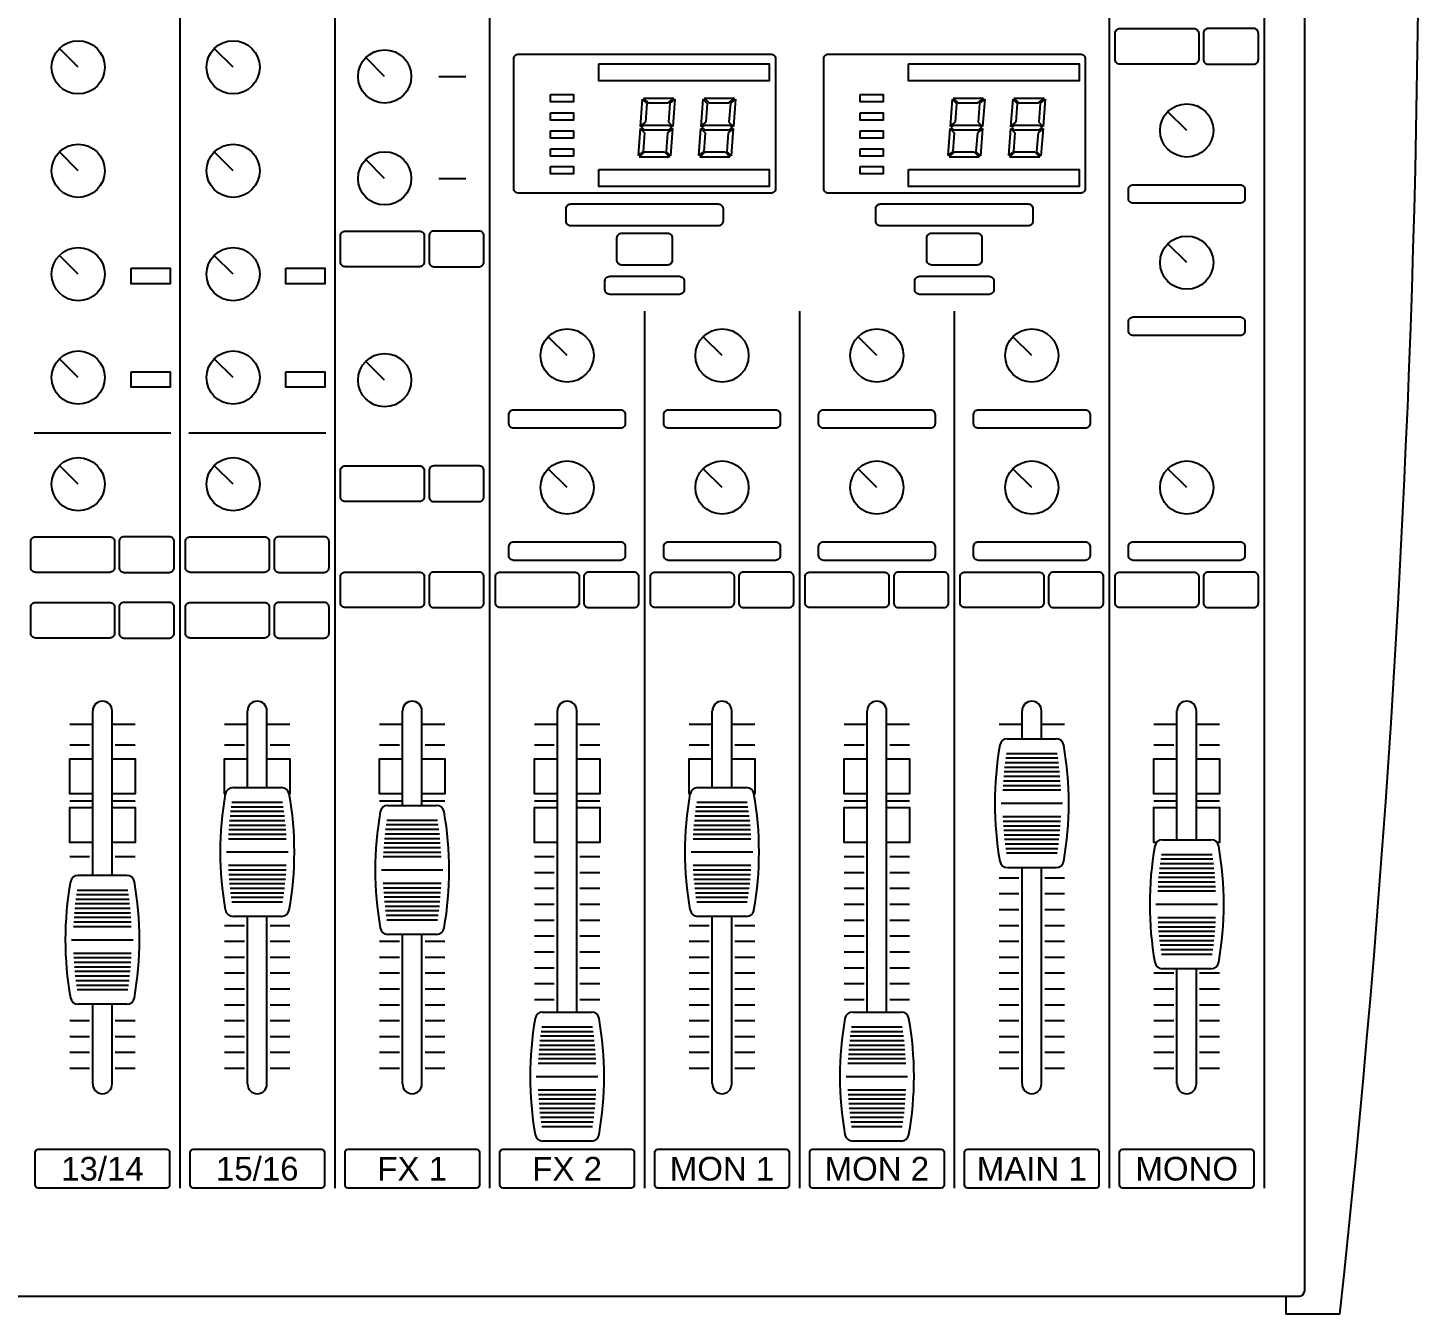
# Model space of a CAD drawing. Header units: metres. Extents: x -42301 to 31628, y -23107 to 30697.
# Drawn here: x 12869 to 14097, y -12228 to -11093 of the extents above; entities that cross this region are included whole.
import ezdxf
from ezdxf.enums import TextEntityAlignment as Align

# ---------------------------------------------------------------- set-up
doc = ezdxf.new("R2010")
doc.units = ezdxf.units.M
doc.header["$LTSCALE"] = 0.01
doc.header["$MEASUREMENT"] = 0
doc.layers.add('www.cadblocksfree.com', color=7, linetype='Continuous')
doc.styles.add('stile1', font='Arial.ttf')

msp = doc.modelspace()

# ---------------------------------------------------------------- linework, layer by layer
at = {"layer": 'www.cadblocksfree.com'}
for p, q in [((13996, -10541.1), (13996, -12208.3)), ((13003.1, -10594.9), (13003.1, -12117.2)), ((13139.8, -10594.9), (13139.8, -12117.2)), ((13276.6, -10594.9), (13276.6, -12117.2)), ((13823.7, -10594.9), (13823.7, -12117.2)), ((13960.5, -10594.9), (13960.5, -12117.2)), ((12913.3, -11127.4), (12896.7, -11110.8)), ((13050.1, -11127.4), (13033.5, -11110.8)), ((13183.9, -11135.5), (13167.3, -11118.9)), ((13231.6, -11135.5), (13255.5, -11135.5)), ((13412.5, -11154.6), (13439.2, -11154.6)), ((13412.5, -11154.6), (13416.8, -11158.8)), ((13434.2, -11158.8), (13439.2, -11154.6)), ((13466, -11154.6), (13492.7, -11154.6)), ((13466, -11154.6), (13470.3, -11158.8)), ((13487.7, -11158.8), (13492.7, -11154.6)), ((13686, -11154.6), (13712.7, -11154.6)), ((13686, -11154.6), (13690.3, -11158.8)), ((13707.8, -11158.8), (13712.7, -11154.6)), ((13739.5, -11154.6), (13766.2, -11154.6)), ((13739.5, -11154.6), (13743.8, -11158.8)), ((13761.3, -11158.8), (13766.2, -11154.6)), ((13411.4, -11155.5), (13409.6, -11179.6)), ((13411.4, -11155.5), (13415.3, -11159.3)), ((13415.3, -11159.3), (13414.1, -11175.8)), ((13416.8, -11158.8), (13434.2, -11158.8)), ((13435.7, -11159.4), (13434.4, -11175.9)), ((13435.7, -11159.4), (13440.2, -11155.6)), ((13440.2, -11155.6), (13438.3, -11179.6)), ((13464.9, -11155.5), (13463.1, -11179.6)), ((13464.9, -11155.5), (13468.8, -11159.3)), ((13468.8, -11159.3), (13467.6, -11175.8)), ((13470.3, -11158.8), (13487.7, -11158.8)), ((13489.2, -11159.4), (13487.9, -11175.9)), ((13489.2, -11159.4), (13493.7, -11155.6)), ((13493.7, -11155.6), (13491.8, -11179.6)), ((13684.9, -11155.5), (13683.1, -11179.6)), ((13684.9, -11155.5), (13688.8, -11159.3)), ((13688.8, -11159.3), (13687.6, -11175.8)), ((13690.3, -11158.8), (13707.8, -11158.8)), ((13709.2, -11159.4), (13708, -11175.9)), ((13709.2, -11159.4), (13713.7, -11155.6)), ((13713.7, -11155.6), (13711.9, -11179.6)), ((13738.5, -11155.5), (13736.6, -11179.6)), ((13738.5, -11155.5), (13742.3, -11159.3)), ((13742.3, -11159.3), (13741.1, -11175.8)), ((13743.8, -11158.8), (13761.3, -11158.8)), ((13762.7, -11159.4), (13761.5, -11175.9)), ((13762.7, -11159.4), (13767.2, -11155.6)), ((13767.2, -11155.6), (13765.4, -11179.6)), ((13892.1, -11183.2), (13875.5, -11166.6)), ((13409.6, -11179.6), (13414.1, -11175.8)), ((13410.5, -11180.6), (13413.1, -11178.4)), ((13413.1, -11178.4), (13435.1, -11178.4)), ((13434.4, -11175.9), (13438.3, -11179.6)), ((13435.1, -11178.4), (13437.2, -11180.5)), ((13463.1, -11179.6), (13467.6, -11175.8)), ((13464, -11180.6), (13466.6, -11178.4)), ((13466.6, -11178.4), (13488.6, -11178.4)), ((13487.9, -11175.9), (13491.8, -11179.6)), ((13488.6, -11178.4), (13490.7, -11180.5)), ((13683.1, -11179.6), (13687.6, -11175.8)), ((13684.1, -11180.6), (13686.6, -11178.4)), ((13686.6, -11178.4), (13708.7, -11178.4)), ((13708, -11175.9), (13711.9, -11179.6)), ((13708.7, -11178.4), (13710.8, -11180.5)), ((13736.6, -11179.6), (13741.1, -11175.8)), ((13737.6, -11180.6), (13740.1, -11178.4)), ((13740.1, -11178.4), (13762.2, -11178.4)), ((13761.5, -11175.9), (13765.4, -11179.6)), ((13762.2, -11178.4), (13764.3, -11180.5)), ((13409.4, -11181.4), (13407.6, -11205.4)), ((13409.4, -11181.4), (13413.3, -11185.2)), ((13410.5, -11180.6), (13412.7, -11182.6)), ((13413.3, -11185.2), (13412.1, -11201.7)), ((13412.7, -11182.6), (13434.7, -11182.6)), ((13433.7, -11185.3), (13432.5, -11201.7)), ((13438.2, -11181.5), (13433.7, -11185.3)), ((13437.2, -11180.5), (13434.7, -11182.6)), ((13438.2, -11181.5), (13436.4, -11205.5)), ((13462.9, -11181.4), (13461.1, -11205.4)), ((13462.9, -11181.4), (13466.8, -11185.2)), ((13464, -11180.6), (13466.2, -11182.6)), ((13466.8, -11185.2), (13465.6, -11201.7)), ((13466.2, -11182.6), (13488.2, -11182.6)), ((13487.2, -11185.3), (13486, -11201.7)), ((13491.7, -11181.5), (13487.2, -11185.3)), ((13490.7, -11180.5), (13488.2, -11182.6)), ((13491.7, -11181.5), (13489.9, -11205.5)), ((13683, -11181.4), (13681.2, -11205.4)), ((13683, -11181.4), (13686.9, -11185.2)), ((13684.1, -11180.6), (13686.2, -11182.6)), ((13686.9, -11185.2), (13685.6, -11201.7)), ((13686.2, -11182.6), (13708.3, -11182.6)), ((13707.3, -11185.3), (13706, -11201.7)), ((13711.8, -11181.5), (13707.3, -11185.3)), ((13710.8, -11180.5), (13708.3, -11182.6)), ((13711.8, -11181.5), (13709.9, -11205.5)), ((13736.5, -11181.4), (13734.7, -11205.4)), ((13736.5, -11181.4), (13740.4, -11185.2)), ((13737.6, -11180.6), (13739.7, -11182.6)), ((13740.4, -11185.2), (13739.1, -11201.7)), ((13739.7, -11182.6), (13761.8, -11182.6)), ((13760.8, -11185.3), (13759.5, -11201.7)), ((13765.3, -11181.5), (13760.8, -11185.3)), ((13764.3, -11180.5), (13761.8, -11182.6)), ((13765.3, -11181.5), (13763.4, -11205.5)), ((12913.3, -11218.8), (12896.7, -11202.2)), ((13050.1, -11218.8), (13033.5, -11202.2)), ((13412.1, -11201.7), (13407.6, -11205.4)), ((13413.6, -11202.2), (13408.6, -11206.4)), ((13413.6, -11202.2), (13431, -11202.2)), ((13431, -11202.2), (13435.3, -11206.4)), ((13432.5, -11201.7), (13436.4, -11205.5)), ((13465.6, -11201.7), (13461.1, -11205.4)), ((13467.1, -11202.2), (13462.1, -11206.4)), ((13467.1, -11202.2), (13484.5, -11202.2)), ((13484.5, -11202.2), (13488.8, -11206.4)), ((13486, -11201.7), (13489.9, -11205.5)), ((13685.6, -11201.7), (13681.2, -11205.4)), ((13687.1, -11202.2), (13682.2, -11206.4)), ((13687.1, -11202.2), (13704.5, -11202.2)), ((13704.5, -11202.2), (13708.9, -11206.4)), ((13706, -11201.7), (13709.9, -11205.5)), ((13739.1, -11201.7), (13734.7, -11205.4)), ((13740.6, -11202.2), (13735.7, -11206.4)), ((13740.6, -11202.2), (13758, -11202.2)), ((13758, -11202.2), (13762.4, -11206.4)), ((13759.5, -11201.7), (13763.4, -11205.5)), ((13183.9, -11225.5), (13167.3, -11208.9)), ((13408.6, -11206.4), (13435.3, -11206.4)), ((13462.1, -11206.4), (13488.8, -11206.4)), ((13682.2, -11206.4), (13708.9, -11206.4)), ((13735.7, -11206.4), (13762.4, -11206.4)), ((13231.6, -11225.5), (13255.5, -11225.5)), ((13892.1, -11299.9), (13875.5, -11283.4)), ((12913.3, -11310.1), (12896.7, -11293.5)), ((13050.1, -11310.1), (13033.5, -11293.5)), ((13413.4, -11342.8), (13413.4, -12117.2)), ((13550.2, -11342.8), (13550.2, -12117.2)), ((13686.9, -11342.8), (13686.9, -12117.2)), ((13345, -11381.9), (13328.4, -11365.3)), ((13481.8, -11381.9), (13465.2, -11365.3)), ((13618.5, -11381.9), (13602, -11365.3)), ((13755.3, -11381.9), (13738.7, -11365.3)), ((12913.3, -11401.4), (12896.7, -11384.9)), ((13050.1, -11401.4), (13033.5, -11384.9)), ((13183.9, -11403.7), (13167.3, -11387.1)), ((12874.3, -11450.2), (12995.1, -11450.2)), ((13011, -11450.2), (13131.9, -11450.2)), ((12913.3, -11495.6), (12896.7, -11479)), ((13050.1, -11495.6), (13033.5, -11479)), ((13345, -11498.5), (13328.4, -11481.9)), ((13481.8, -11498.5), (13465.2, -11481.9)), ((13618.5, -11498.5), (13602, -11481.9)), ((13755.3, -11498.5), (13738.7, -11481.9)), ((13892.1, -11498.5), (13875.5, -11481.9)), ((12905.8, -11707.6), (12926.1, -11707.6)), ((12926.1, -11840.9), (12926.1, -11695.7)), ((12943.2, -11840.9), (12943.2, -11695.7)), ((12943.2, -11707.6), (12963.6, -11707.6)), ((13042.6, -11707.6), (13062.9, -11707.6)), ((13062.9, -11763.4), (13062.9, -11695.7)), ((13080, -11763.4), (13080, -11695.7)), ((13080, -11707.6), (13100.3, -11707.6)), ((13179.3, -11707.6), (13199.7, -11707.6)), ((13199.7, -11779.2), (13199.7, -11695.7)), ((13216.8, -11779.2), (13216.8, -11695.7)), ((13216.8, -11707.6), (13237.1, -11707.6)), ((13316.1, -11707.6), (13336.4, -11707.6)), ((13336.4, -11961.7), (13336.4, -11695.7)), ((13353.6, -11961.7), (13353.6, -11695.7)), ((13353.6, -11707.6), (13373.9, -11707.6)), ((13452.9, -11707.6), (13473.2, -11707.6)), ((13473.2, -11763.4), (13473.2, -11695.7)), ((13490.3, -11763.4), (13490.3, -11695.7)), ((13490.3, -11707.6), (13510.7, -11707.6)), ((13589.7, -11707.6), (13610, -11707.6)), ((13610, -11961.7), (13610, -11695.7)), ((13627.1, -11961.7), (13627.1, -11695.7)), ((13627.1, -11707.6), (13647.4, -11707.6)), ((13726.4, -11707.6), (13746.8, -11707.6)), ((13746.8, -11720.3), (13746.8, -11695.7)), ((13763.9, -11720.3), (13763.9, -11695.7)), ((13763.9, -11707.6), (13784.2, -11707.6)), ((13863.2, -11707.6), (13883.5, -11707.6)), ((13883.5, -11809.6), (13883.5, -11695.7)), ((13900.7, -11809.6), (13900.7, -11695.7)), ((13900.7, -11707.6), (13921, -11707.6)), ((12905.8, -11725.8), (12923.3, -11725.8)), ((12946, -11725.8), (12963.6, -11725.8)), ((13042.6, -11725.8), (13060.1, -11725.8)), ((13082.8, -11725.8), (13100.3, -11725.8)), ((13179.3, -11725.8), (13196.9, -11725.8)), ((13219.6, -11725.8), (13237.1, -11725.8)), ((13316.1, -11725.8), (13333.6, -11725.8)), ((13356.3, -11725.8), (13373.9, -11725.8)), ((13452.9, -11725.8), (13470.4, -11725.8)), ((13493.1, -11725.8), (13510.7, -11725.8)), ((13589.7, -11725.8), (13607.2, -11725.8)), ((13629.9, -11725.8), (13647.4, -11725.8)), ((13733.9, -11720.3), (13776.7, -11720.3)), ((13863.2, -11725.8), (13880.7, -11725.8)), ((13903.4, -11725.8), (13921, -11725.8)), ((13731.8, -11741.3), (13778.8, -11741.3)), ((13732.3, -11737.3), (13778.3, -11737.3)), ((13732.9, -11733.3), (13777.7, -11733.3)), ((13730.5, -11753.4), (13780.1, -11753.4)), ((13730.9, -11749.4), (13779.7, -11749.4)), ((13731.3, -11745.4), (13779.3, -11745.4)), ((13050.1, -11763.4), (13092.8, -11763.4)), ((13460.4, -11763.4), (13503.2, -11763.4)), ((13729.8, -11765.5), (13780.8, -11765.5)), ((13730, -11761.5), (13780.6, -11761.5)), ((13730.2, -11757.4), (13780.4, -11757.4)), ((12905.8, -11775.1), (12926.1, -11775.1)), ((12943.2, -11775.1), (12963.6, -11775.1)), ((13048.5, -11780.4), (13094.4, -11780.4)), ((13049.1, -11776.4), (13093.8, -11776.4)), ((13179.3, -11775.1), (13199.7, -11775.1)), ((13186.8, -11779.2), (13229.6, -11779.2)), ((13216.8, -11775.1), (13237.1, -11775.1)), ((13316.1, -11775.1), (13336.4, -11775.1)), ((13353.6, -11775.1), (13373.9, -11775.1)), ((13458.8, -11780.4), (13504.7, -11780.4)), ((13459.4, -11776.4), (13504.1, -11776.4)), ((13589.7, -11775.1), (13610, -11775.1)), ((13627.1, -11775.1), (13647.4, -11775.1)), ((13728.2, -11777.3), (13782.5, -11777.3)), ((13863.2, -11775.1), (13883.5, -11775.1)), ((13900.7, -11775.1), (13921, -11775.1)), ((13047, -11792.5), (13095.9, -11792.5)), ((13047.5, -11788.4), (13095.4, -11788.4)), ((13047.9, -11784.4), (13095, -11784.4)), ((13185.8, -11792.2), (13230.6, -11792.2)), ((13457.4, -11792.5), (13506.2, -11792.5)), ((13457.8, -11788.4), (13505.8, -11788.4)), ((13458.3, -11784.4), (13505.3, -11784.4)), ((13729.8, -11789), (13780.8, -11789)), ((13730, -11793), (13780.6, -11793)), ((13046.1, -11804.6), (13096.8, -11804.6)), ((13046.4, -11800.5), (13096.5, -11800.5)), ((13046.7, -11796.5), (13096.2, -11796.5)), ((13184.2, -11804.3), (13232.2, -11804.3)), ((13184.7, -11800.2), (13231.7, -11800.2)), ((13185.2, -11796.2), (13231.2, -11796.2)), ((13456.4, -11804.6), (13507.1, -11804.6)), ((13456.7, -11800.5), (13506.8, -11800.5)), ((13457, -11796.5), (13506.5, -11796.5)), ((13730.2, -11797.1), (13780.4, -11797.1)), ((13730.5, -11801.1), (13780.1, -11801.1)), ((13730.9, -11805.1), (13779.7, -11805.1)), ((13045.9, -11808.6), (13097, -11808.6)), ((13183.1, -11816.4), (13233.3, -11816.4)), ((13183.4, -11812.3), (13233, -11812.3)), ((13183.8, -11808.3), (13232.6, -11808.3)), ((13456.2, -11808.6), (13507.3, -11808.6)), ((13731.3, -11809.1), (13779.3, -11809.1)), ((13731.8, -11813.2), (13778.8, -11813.2)), ((13732.3, -11817.2), (13778.3, -11817.2)), ((13870.7, -11809.6), (13913.5, -11809.6)), ((12905.8, -11824.4), (12923.3, -11824.4)), ((12946, -11824.4), (12963.6, -11824.4)), ((13044.3, -11820.3), (13098.6, -11820.3)), ((13182.7, -11824.4), (13233.7, -11824.4)), ((13182.9, -11820.4), (13233.5, -11820.4)), ((13316.1, -11824.4), (13333.6, -11824.4)), ((13356.3, -11824.4), (13373.9, -11824.4)), ((13454.6, -11820.3), (13508.9, -11820.3)), ((13589.7, -11824.4), (13607.2, -11824.4)), ((13629.9, -11824.4), (13647.4, -11824.4)), ((13732.9, -11821.2), (13777.7, -11821.2)), ((13868.6, -11830.6), (13915.6, -11830.6)), ((13869.1, -11826.5), (13915.1, -11826.5)), ((13869.7, -11822.5), (13914.5, -11822.5)), ((12913.3, -11840.9), (12956.1, -11840.9)), ((13045.9, -11832.1), (13097, -11832.1)), ((13046.1, -11836.1), (13096.8, -11836.1)), ((13046.4, -11840.1), (13096.5, -11840.1)), ((13181.1, -11836.2), (13235.4, -11836.2)), ((13316.1, -11838.4), (13333.6, -11838.4)), ((13356.3, -11838.4), (13373.9, -11838.4)), ((13456.2, -11832.1), (13507.3, -11832.1)), ((13456.4, -11836.1), (13507.1, -11836.1)), ((13456.7, -11840.1), (13506.8, -11840.1)), ((13589.7, -11838.4), (13607.2, -11838.4)), ((13629.9, -11838.4), (13647.4, -11838.4)), ((13776.7, -11834.2), (13733.9, -11834.2)), ((13746.8, -12025.2), (13746.8, -11834.2)), ((13763.9, -12025.2), (13763.9, -11834.2)), ((13867.3, -11842.6), (13916.9, -11842.6)), ((13867.7, -11838.6), (13916.5, -11838.6)), ((13868.1, -11834.6), (13916.1, -11834.6)), ((12912.3, -11853.9), (12957, -11853.9)), ((13046.7, -11844.2), (13096.2, -11844.2)), ((13047, -11848.2), (13095.9, -11848.2)), ((13047.5, -11852.2), (13095.4, -11852.2)), ((13182.7, -11847.9), (13233.7, -11847.9)), ((13182.9, -11852), (13233.5, -11852)), ((13316.1, -11852.4), (13333.6, -11852.4)), ((13356.3, -11852.4), (13373.9, -11852.4)), ((13457, -11844.2), (13506.5, -11844.2)), ((13457.4, -11848.2), (13506.2, -11848.2)), ((13457.8, -11852.2), (13505.8, -11852.2)), ((13589.7, -11852.4), (13607.2, -11852.4)), ((13629.9, -11852.4), (13647.4, -11852.4)), ((13726.4, -11843.1), (13744, -11843.1)), ((13766.7, -11843.1), (13784.2, -11843.1)), ((13866.6, -11854.7), (13917.6, -11854.7)), ((13866.8, -11850.7), (13917.4, -11850.7)), ((13867, -11846.7), (13917.2, -11846.7)), ((12910.7, -11865.9), (12958.7, -11865.9)), ((12911.2, -11861.9), (12958.2, -11861.9)), ((12911.7, -11857.9), (12957.6, -11857.9)), ((13047.9, -11856.3), (13095, -11856.3)), ((13048.5, -11860.3), (13094.4, -11860.3)), ((13049.1, -11864.3), (13093.8, -11864.3)), ((13183.1, -11856), (13233.3, -11856)), ((13183.4, -11860), (13233, -11860)), ((13183.8, -11864), (13232.6, -11864)), ((13316.1, -11866.4), (13333.6, -11866.4)), ((13356.3, -11866.4), (13373.9, -11866.4)), ((13458.3, -11856.3), (13505.3, -11856.3)), ((13458.8, -11860.3), (13504.7, -11860.3)), ((13459.4, -11864.3), (13504.1, -11864.3)), ((13589.7, -11866.4), (13607.2, -11866.4)), ((13629.9, -11866.4), (13647.4, -11866.4)), ((13726.4, -11857.1), (13744, -11857.1)), ((13766.7, -11857.1), (13784.2, -11857.1)), ((13864.9, -11866.5), (13919.2, -11866.5)), ((12909.6, -11878), (12959.8, -11878)), ((12909.9, -11874), (12959.4, -11874)), ((12910.3, -11870), (12959.1, -11870)), ((13092.8, -11877.3), (13050.1, -11877.3)), ((13062.9, -12025.2), (13062.9, -11877.3)), ((13080, -12025.2), (13080, -11877.3)), ((13184.2, -11868.1), (13232.2, -11868.1)), ((13184.7, -11872.1), (13231.7, -11872.1)), ((13185.2, -11876.1), (13231.2, -11876.1)), ((13503.2, -11877.3), (13460.4, -11877.3)), ((13473.2, -12025.2), (13473.2, -11877.3)), ((13490.3, -12025.2), (13490.3, -11877.3)), ((13726.4, -11871.1), (13744, -11871.1)), ((13766.7, -11871.1), (13784.2, -11871.1)), ((13866.6, -11878.2), (13917.6, -11878.2)), ((12909.2, -11886.1), (12960.2, -11886.1)), ((12909.3, -11882.1), (12960, -11882.1)), ((13042.6, -11885.1), (13060.1, -11885.1)), ((13082.8, -11885.1), (13100.3, -11885.1)), ((13185.8, -11880.2), (13230.6, -11880.2)), ((13316.1, -11880.4), (13333.6, -11880.4)), ((13356.3, -11880.4), (13373.9, -11880.4)), ((13452.9, -11885.1), (13470.4, -11885.1)), ((13493.1, -11885.1), (13510.7, -11885.1)), ((13589.7, -11880.4), (13607.2, -11880.4)), ((13629.9, -11880.4), (13647.4, -11880.4)), ((13726.4, -11885.1), (13744, -11885.1)), ((13766.7, -11885.1), (13784.2, -11885.1)), ((13866.8, -11882.3), (13917.4, -11882.3)), ((13867, -11886.3), (13917.2, -11886.3)), ((13867.3, -11890.3), (13916.9, -11890.3)), ((12907.5, -11897.8), (12961.8, -11897.8)), ((13042.6, -11899.1), (13060.1, -11899.1)), ((13082.8, -11899.1), (13100.3, -11899.1)), ((13179.3, -11899.1), (13196.9, -11899.1)), ((13229.6, -11893.1), (13186.8, -11893.1)), ((13199.7, -12025.2), (13199.7, -11893.1)), ((13216.8, -12025.2), (13216.8, -11893.1)), ((13219.6, -11899.1), (13237.1, -11899.1)), ((13316.1, -11894.4), (13333.6, -11894.4)), ((13356.3, -11894.4), (13373.9, -11894.4)), ((13452.9, -11899.1), (13470.4, -11899.1)), ((13493.1, -11899.1), (13510.7, -11899.1)), ((13589.7, -11894.4), (13607.2, -11894.4)), ((13629.9, -11894.4), (13647.4, -11894.4)), ((13726.4, -11899.1), (13744, -11899.1)), ((13766.7, -11899.1), (13784.2, -11899.1)), ((13867.7, -11894.4), (13916.5, -11894.4)), ((13868.1, -11898.4), (13916.1, -11898.4)), ((13868.6, -11902.4), (13915.6, -11902.4)), ((12909.2, -11909.6), (12960.2, -11909.6)), ((12909.3, -11913.6), (12960, -11913.6)), ((13042.6, -11913.1), (13060.1, -11913.1)), ((13082.8, -11913.1), (13100.3, -11913.1)), ((13179.3, -11913.1), (13196.9, -11913.1)), ((13219.6, -11913.1), (13237.1, -11913.1)), ((13316.1, -11908.5), (13333.6, -11908.5)), ((13356.3, -11908.5), (13373.9, -11908.5)), ((13452.9, -11913.1), (13470.4, -11913.1)), ((13493.1, -11913.1), (13510.7, -11913.1)), ((13589.7, -11908.5), (13607.2, -11908.5)), ((13629.9, -11908.5), (13647.4, -11908.5)), ((13726.4, -11913.1), (13744, -11913.1)), ((13766.7, -11913.1), (13784.2, -11913.1)), ((13869.1, -11906.4), (13915.1, -11906.4)), ((13869.7, -11910.5), (13914.5, -11910.5)), ((12909.6, -11917.7), (12959.8, -11917.7)), ((12909.9, -11921.7), (12959.4, -11921.7)), ((12910.3, -11925.7), (12959.1, -11925.7)), ((13042.6, -11927.1), (13060.1, -11927.1)), ((13082.8, -11927.1), (13100.3, -11927.1)), ((13179.3, -11927.1), (13196.9, -11927.1)), ((13219.6, -11927.1), (13237.1, -11927.1)), ((13316.1, -11922.5), (13333.6, -11922.5)), ((13356.3, -11922.5), (13373.9, -11922.5)), ((13452.9, -11927.1), (13470.4, -11927.1)), ((13493.1, -11927.1), (13510.7, -11927.1)), ((13589.7, -11922.5), (13607.2, -11922.5)), ((13629.9, -11922.5), (13647.4, -11922.5)), ((13726.4, -11927.1), (13744, -11927.1)), ((13766.7, -11927.1), (13784.2, -11927.1)), ((13863.2, -11927.1), (13880.7, -11927.1)), ((13913.5, -11923.4), (13870.7, -11923.4)), ((13883.5, -12025.2), (13883.5, -11923.4)), ((13900.7, -12025.2), (13900.7, -11923.4)), ((13903.4, -11927.1), (13921, -11927.1)), ((12910.7, -11929.7), (12958.7, -11929.7)), ((12911.2, -11933.8), (12958.2, -11933.8)), ((12911.7, -11937.8), (12957.6, -11937.8)), ((13042.6, -11941.2), (13060.1, -11941.2)), ((13082.8, -11941.2), (13100.3, -11941.2)), ((13179.3, -11941.2), (13196.9, -11941.2)), ((13219.6, -11941.2), (13237.1, -11941.2)), ((13316.1, -11936.5), (13333.6, -11936.5)), ((13356.3, -11936.5), (13373.9, -11936.5)), ((13452.9, -11941.2), (13470.4, -11941.2)), ((13493.1, -11941.2), (13510.7, -11941.2)), ((13589.7, -11936.5), (13607.2, -11936.5)), ((13629.9, -11936.5), (13647.4, -11936.5)), ((13726.4, -11941.2), (13744, -11941.2)), ((13766.7, -11941.2), (13784.2, -11941.2)), ((13863.2, -11941.2), (13880.7, -11941.2)), ((13903.4, -11941.2), (13921, -11941.2)), ((12912.3, -11941.8), (12957, -11941.8)), ((13316.1, -11950.5), (13333.6, -11950.5)), ((13356.3, -11950.5), (13373.9, -11950.5)), ((13589.7, -11950.5), (13607.2, -11950.5)), ((13629.9, -11950.5), (13647.4, -11950.5)), ((12956.1, -11954.8), (12913.3, -11954.8)), ((12926.1, -12025.2), (12926.1, -11954.8)), ((12943.2, -12025.2), (12943.2, -11954.8)), ((13042.6, -11955.2), (13060.1, -11955.2)), ((13082.8, -11955.2), (13100.3, -11955.2)), ((13179.3, -11955.2), (13196.9, -11955.2)), ((13219.6, -11955.2), (13237.1, -11955.2)), ((13323.6, -11961.7), (13366.4, -11961.7)), ((13452.9, -11955.2), (13470.4, -11955.2)), ((13493.1, -11955.2), (13510.7, -11955.2)), ((13597.2, -11961.7), (13639.9, -11961.7)), ((13726.4, -11955.2), (13744, -11955.2)), ((13766.7, -11955.2), (13784.2, -11955.2)), ((13863.2, -11955.2), (13880.7, -11955.2)), ((13903.4, -11955.2), (13921, -11955.2)), ((12905.8, -11969.2), (12923.3, -11969.2)), ((12946, -11969.2), (12963.6, -11969.2)), ((13042.6, -11969.2), (13060.1, -11969.2)), ((13082.8, -11969.2), (13100.3, -11969.2)), ((13179.3, -11969.2), (13196.9, -11969.2)), ((13219.6, -11969.2), (13237.1, -11969.2)), ((13322.6, -11974.6), (13367.4, -11974.6)), ((13452.9, -11969.2), (13470.4, -11969.2)), ((13493.1, -11969.2), (13510.7, -11969.2)), ((13596.2, -11974.6), (13640.9, -11974.6)), ((13726.4, -11969.2), (13744, -11969.2)), ((13766.7, -11969.2), (13784.2, -11969.2)), ((13863.2, -11969.2), (13880.7, -11969.2)), ((13903.4, -11969.2), (13921, -11969.2)), ((12905.8, -11983.2), (12923.3, -11983.2)), ((12946, -11983.2), (12963.6, -11983.2)), ((13042.6, -11983.2), (13060.1, -11983.2)), ((13082.8, -11983.2), (13100.3, -11983.2)), ((13179.3, -11983.2), (13196.9, -11983.2)), ((13219.6, -11983.2), (13237.1, -11983.2)), ((13321, -11986.7), (13369, -11986.7)), ((13321.5, -11982.7), (13368.5, -11982.7)), ((13322, -11978.7), (13368, -11978.7)), ((13452.9, -11983.2), (13470.4, -11983.2)), ((13493.1, -11983.2), (13510.7, -11983.2)), ((13594.6, -11986.7), (13642.5, -11986.7)), ((13595, -11982.7), (13642.1, -11982.7)), ((13595.6, -11978.7), (13641.5, -11978.7)), ((13726.4, -11983.2), (13744, -11983.2)), ((13766.7, -11983.2), (13784.2, -11983.2)), ((13863.2, -11983.2), (13880.7, -11983.2)), ((13903.4, -11983.2), (13921, -11983.2)), ((12905.8, -11997.2), (12923.3, -11997.2)), ((12946, -11997.2), (12963.6, -11997.2)), ((13042.6, -11997.2), (13060.1, -11997.2)), ((13082.8, -11997.2), (13100.3, -11997.2)), ((13179.3, -11997.2), (13196.9, -11997.2)), ((13219.6, -11997.2), (13237.1, -11997.2)), ((13319.9, -11998.8), (13370.1, -11998.8)), ((13320.2, -11994.8), (13369.8, -11994.8)), ((13320.6, -11990.8), (13369.4, -11990.8)), ((13452.9, -11997.2), (13470.4, -11997.2)), ((13493.1, -11997.2), (13510.7, -11997.2)), ((13593.5, -11998.8), (13643.6, -11998.8)), ((13593.8, -11994.8), (13643.3, -11994.8)), ((13594.1, -11990.8), (13643, -11990.8)), ((13726.4, -11997.2), (13744, -11997.2)), ((13766.7, -11997.2), (13784.2, -11997.2)), ((13863.2, -11997.2), (13880.7, -11997.2)), ((13903.4, -11997.2), (13921, -11997.2)), ((12905.8, -12011.2), (12923.3, -12011.2)), ((12946, -12011.2), (12963.6, -12011.2)), ((13042.6, -12011.2), (13060.1, -12011.2)), ((13082.8, -12011.2), (13100.3, -12011.2)), ((13179.3, -12011.2), (13196.9, -12011.2)), ((13219.6, -12011.2), (13237.1, -12011.2)), ((13319.5, -12006.9), (13370.5, -12006.9)), ((13319.7, -12002.8), (13370.3, -12002.8)), ((13452.9, -12011.2), (13470.4, -12011.2)), ((13493.1, -12011.2), (13510.7, -12011.2)), ((13593, -12006.9), (13644.1, -12006.9)), ((13593.2, -12002.8), (13643.9, -12002.8)), ((13726.4, -12011.2), (13744, -12011.2)), ((13766.7, -12011.2), (13784.2, -12011.2)), ((13863.2, -12011.2), (13880.7, -12011.2)), ((13903.4, -12011.2), (13921, -12011.2)), ((13317.8, -12018.6), (13372.2, -12018.6)), ((13591.4, -12018.6), (13645.7, -12018.6)), ((13319.5, -12030.4), (13370.5, -12030.4)), ((13319.7, -12034.4), (13370.3, -12034.4)), ((13319.9, -12038.4), (13370.1, -12038.4)), ((13593, -12030.4), (13644.1, -12030.4)), ((13593.2, -12034.4), (13643.9, -12034.4)), ((13593.5, -12038.4), (13643.6, -12038.4)), ((13320.2, -12042.5), (13369.8, -12042.5)), ((13320.6, -12046.5), (13369.4, -12046.5)), ((13321, -12050.5), (13369, -12050.5)), ((13593.8, -12042.5), (13643.3, -12042.5)), ((13594.1, -12046.5), (13643, -12046.5)), ((13594.6, -12050.5), (13642.5, -12050.5)), ((13321.5, -12054.6), (13368.5, -12054.6)), ((13322, -12058.6), (13368, -12058.6)), ((13322.6, -12062.6), (13367.4, -12062.6)), ((13595, -12054.6), (13642.1, -12054.6)), ((13595.6, -12058.6), (13641.5, -12058.6)), ((13596.2, -12062.6), (13640.9, -12062.6)), ((13366.4, -12075.6), (13323.6, -12075.6)), ((13639.9, -12075.6), (13597.2, -12075.6)), ((11193.7, -12212.5), (13991.8, -12212.5)), ((13979.7, -12212.5), (13979.7, -12228.5)), ((14027.4, -12228.5), (13979.7, -12228.5))]:
    msp.add_line(p, q, dxfattribs=at)
for points in [[(13833, -11093.2), (13898.5, -11093.2, -0.414214), (13902.7, -11097.4), (13902.7, -11120.5, -0.414214), (13898.5, -11124.7), (13833, -11124.7, -0.414214), (13828.8, -11120.5), (13828.8, -11097.4, -0.414214)], [(13951.2, -11093.2), (13911.1, -11093.2, 0.414214), (13906.9, -11097.4), (13906.9, -11120.5, 0.414214), (13911.1, -11124.7), (13951.2, -11124.7, 0.414214), (13955.4, -11120.5), (13955.4, -11097.4, 0.414214)], [(13302.2, -11115.7), (13524.8, -11115.7, -0.414214), (13529, -11119.9), (13529, -11234.5, -0.414214), (13524.8, -11238.7), (13302.2, -11238.7, -0.414214), (13298, -11234.5), (13298, -11119.9, -0.414214)], [(13575.7, -11115.7), (13798.3, -11115.7, -0.414214), (13802.5, -11119.9), (13802.5, -11234.5, -0.414214), (13798.3, -11238.7), (13575.7, -11238.7, -0.414214), (13571.6, -11234.5), (13571.6, -11119.9, -0.414214)], [(13844.9, -11231.2), (13939.3, -11231.2, -0.414214), (13943.5, -11235.4), (13943.5, -11243.4, -0.414214), (13939.3, -11247.5), (13844.9, -11247.5, -0.414214), (13840.7, -11243.4), (13840.7, -11235.4, -0.414214)], [(13348.3, -11248.1), (13478.5, -11248.1, -0.414214), (13482.7, -11252.2), (13482.7, -11263.3, -0.414214), (13478.5, -11267.4), (13348.3, -11267.4, -0.414214), (13344.1, -11263.3), (13344.1, -11252.2, -0.414214)], [(13621.8, -11248.1), (13752.1, -11248.1, -0.414214), (13756.2, -11252.2), (13756.2, -11263.3, -0.414214), (13752.1, -11267.4), (13621.8, -11267.4, -0.414214), (13617.6, -11263.3), (13617.6, -11252.2, -0.414214)], [(13149.1, -11272), (13214.6, -11272, -0.414214), (13218.8, -11276.2), (13218.8, -11299.3, -0.414214), (13214.6, -11303.5), (13149.1, -11303.5, -0.414214), (13144.9, -11299.3), (13144.9, -11276.2, -0.414214)], [(13267.4, -11272), (13227.2, -11272, 0.414214), (13223.1, -11276.2), (13223.1, -11299.3, 0.414214), (13227.2, -11303.5), (13267.4, -11303.5, 0.414214), (13271.5, -11299.3), (13271.5, -11276.2, 0.414214)], [(13393.2, -11273.9), (13433.6, -11273.9, -0.414214), (13437.8, -11278.1), (13437.8, -11297.9, -0.414214), (13433.6, -11302), (13393.2, -11302, -0.414214), (13389, -11297.9), (13389, -11278.1, -0.414214)], [(13666.7, -11273.9), (13707.1, -11273.9, -0.414214), (13711.3, -11278.1), (13711.3, -11297.9, -0.414214), (13707.1, -11302), (13666.7, -11302, -0.414214), (13662.6, -11297.9), (13662.6, -11278.1, -0.414214)], [(13382.6, -11312), (13444.2, -11312, -0.414214), (13448.3, -11316.2), (13448.3, -11323.7, -0.414214), (13444.2, -11327.9), (13382.6, -11327.9, -0.414214), (13378.4, -11323.7), (13378.4, -11316.2, -0.414214)], [(13656.2, -11312), (13717.7, -11312, -0.414214), (13721.9, -11316.2), (13721.9, -11323.7, -0.414214), (13717.7, -11327.9), (13656.2, -11327.9, -0.414214), (13652, -11323.7), (13652, -11316.2, -0.414214)], [(13844.9, -11347.9), (13939.3, -11347.9, -0.414214), (13943.5, -11352.1), (13943.5, -11360.1, -0.414214), (13939.3, -11364.2), (13844.9, -11364.2, -0.414214), (13840.7, -11360.1), (13840.7, -11352.1, -0.414214)], [(13297.8, -11429.9), (13392.2, -11429.9, -0.414214), (13396.4, -11434.1), (13396.4, -11442.1, -0.414214), (13392.2, -11446.2), (13297.8, -11446.2, -0.414214), (13293.6, -11442.1), (13293.6, -11434.1, -0.414214)], [(13434.5, -11429.9), (13529, -11429.9, -0.414214), (13533.2, -11434.1), (13533.2, -11442.1, -0.414214), (13529, -11446.2), (13434.5, -11446.2, -0.414214), (13430.4, -11442.1), (13430.4, -11434.1, -0.414214)], [(13571.3, -11429.9), (13665.8, -11429.9, -0.414214), (13669.9, -11434.1), (13669.9, -11442.1, -0.414214), (13665.8, -11446.2), (13571.3, -11446.2, -0.414214), (13567.1, -11442.1), (13567.1, -11434.1, -0.414214)], [(13708.1, -11429.9), (13802.5, -11429.9, -0.414214), (13806.7, -11434.1), (13806.7, -11442.1, -0.414214), (13802.5, -11446.2), (13708.1, -11446.2, -0.414214), (13703.9, -11442.1), (13703.9, -11434.1, -0.414214)], [(13149.1, -11479.4), (13214.6, -11479.4, -0.414214), (13218.8, -11483.6), (13218.8, -11506.7, -0.414214), (13214.6, -11510.9), (13149.1, -11510.9, -0.414214), (13144.9, -11506.7), (13144.9, -11483.6, -0.414214)], [(13267.4, -11479.4), (13227.2, -11479.4, 0.414214), (13223.1, -11483.6), (13223.1, -11506.7, 0.414214), (13227.2, -11510.9), (13267.4, -11510.9, 0.414214), (13271.5, -11506.7), (13271.5, -11483.6, 0.414214)], [(12875.5, -11541.9), (12941.1, -11541.9, -0.414214), (12945.3, -11546.1), (12945.3, -11569.2, -0.414214), (12941.1, -11573.4), (12875.5, -11573.4, -0.414214), (12871.4, -11569.2), (12871.4, -11546.1, -0.414214)], [(12993.8, -11541.9), (12953.7, -11541.9, 0.414214), (12949.5, -11546.1), (12949.5, -11569.2, 0.414214), (12953.7, -11573.4), (12993.8, -11573.4, 0.414214), (12998, -11569.2), (12998, -11546.1, 0.414214)], [(13012.3, -11541.9), (13077.9, -11541.9, -0.414214), (13082, -11546.1), (13082, -11569.2, -0.414214), (13077.9, -11573.4), (13012.3, -11573.4, -0.414214), (13008.1, -11569.2), (13008.1, -11546.1, -0.414214)], [(13130.6, -11541.9), (13090.5, -11541.9, 0.414214), (13086.3, -11546.1), (13086.3, -11569.2, 0.414214), (13090.5, -11573.4), (13130.6, -11573.4, 0.414214), (13134.8, -11569.2), (13134.8, -11546.1, 0.414214)], [(13297.8, -11546.5), (13392.2, -11546.5, -0.414214), (13396.4, -11550.6), (13396.4, -11558.6, -0.414214), (13392.2, -11562.8), (13297.8, -11562.8, -0.414214), (13293.6, -11558.6), (13293.6, -11550.6, -0.414214)], [(13434.5, -11546.5), (13529, -11546.5, -0.414214), (13533.2, -11550.6), (13533.2, -11558.6, -0.414214), (13529, -11562.8), (13434.5, -11562.8, -0.414214), (13430.4, -11558.6), (13430.4, -11550.6, -0.414214)], [(13571.3, -11546.5), (13665.8, -11546.5, -0.414214), (13669.9, -11550.6), (13669.9, -11558.6, -0.414214), (13665.8, -11562.8), (13571.3, -11562.8, -0.414214), (13567.1, -11558.6), (13567.1, -11550.6, -0.414214)], [(13708.1, -11546.5), (13802.5, -11546.5, -0.414214), (13806.7, -11550.6), (13806.7, -11558.6, -0.414214), (13802.5, -11562.8), (13708.1, -11562.8, -0.414214), (13703.9, -11558.6), (13703.9, -11550.6, -0.414214)], [(13844.9, -11546.5), (13939.3, -11546.5, -0.414214), (13943.5, -11550.6), (13943.5, -11558.6, -0.414214), (13939.3, -11562.8), (13844.9, -11562.8, -0.414214), (13840.7, -11558.6), (13840.7, -11550.6, -0.414214)], [(13149.1, -11573.1), (13214.6, -11573.1, -0.414214), (13218.8, -11577.2), (13218.8, -11600.3, -0.414214), (13214.6, -11604.5), (13149.1, -11604.5, -0.414214), (13144.9, -11600.3), (13144.9, -11577.2, -0.414214)], [(13267.4, -11573.1), (13227.2, -11573.1, 0.414214), (13223.1, -11577.2), (13223.1, -11600.3, 0.414214), (13227.2, -11604.5), (13267.4, -11604.5, 0.414214), (13271.5, -11600.3), (13271.5, -11577.2, 0.414214)], [(13285.9, -11573.1), (13351.4, -11573.1, -0.414214), (13355.6, -11577.2), (13355.6, -11600.3, -0.414214), (13351.4, -11604.5), (13285.9, -11604.5, -0.414214), (13281.7, -11600.3), (13281.7, -11577.2, -0.414214)], [(13404.1, -11573.1), (13364, -11573.1, 0.414214), (13359.8, -11577.2), (13359.8, -11600.3, 0.414214), (13364, -11604.5), (13404.1, -11604.5, 0.414214), (13408.3, -11600.3), (13408.3, -11577.2, 0.414214)], [(13422.6, -11573.1), (13488.2, -11573.1, -0.414214), (13492.4, -11577.2), (13492.4, -11600.3, -0.414214), (13488.2, -11604.5), (13422.6, -11604.5, -0.414214), (13418.5, -11600.3), (13418.5, -11577.2, -0.414214)], [(13540.9, -11573.1), (13500.8, -11573.1, 0.414214), (13496.6, -11577.2), (13496.6, -11600.3, 0.414214), (13500.8, -11604.5), (13540.9, -11604.5, 0.414214), (13545.1, -11600.3), (13545.1, -11577.2, 0.414214)], [(13559.4, -11573.1), (13625, -11573.1, -0.414214), (13629.1, -11577.2), (13629.1, -11600.3, -0.414214), (13625, -11604.5), (13559.4, -11604.5, -0.414214), (13555.2, -11600.3), (13555.2, -11577.2, -0.414214)], [(13677.7, -11573.1), (13637.5, -11573.1, 0.414214), (13633.4, -11577.2), (13633.4, -11600.3, 0.414214), (13637.5, -11604.5), (13677.7, -11604.5, 0.414214), (13681.9, -11600.3), (13681.9, -11577.2, 0.414214)], [(13696.2, -11573.1), (13761.7, -11573.1, -0.414214), (13765.9, -11577.2), (13765.9, -11600.3, -0.414214), (13761.7, -11604.5), (13696.2, -11604.5, -0.414214), (13692, -11600.3), (13692, -11577.2, -0.414214)], [(13814.5, -11573.1), (13774.3, -11573.1, 0.414214), (13770.2, -11577.2), (13770.2, -11600.3, 0.414214), (13774.3, -11604.5), (13814.5, -11604.5, 0.414214), (13818.6, -11600.3), (13818.6, -11577.2, 0.414214)], [(13833, -11573.1), (13898.5, -11573.1, -0.414214), (13902.7, -11577.2), (13902.7, -11600.3, -0.414214), (13898.5, -11604.5), (13833, -11604.5, -0.414214), (13828.8, -11600.3), (13828.8, -11577.2, -0.414214)], [(13951.2, -11573.1), (13911.1, -11573.1, 0.414214), (13906.9, -11577.2), (13906.9, -11600.3, 0.414214), (13911.1, -11604.5), (13951.2, -11604.5, 0.414214), (13955.4, -11600.3), (13955.4, -11577.2, 0.414214)], [(12875.5, -11599.9), (12941.1, -11599.9, -0.414214), (12945.3, -11604.1), (12945.3, -11627.2, -0.414214), (12941.1, -11631.4), (12875.5, -11631.4, -0.414214), (12871.4, -11627.2), (12871.4, -11604.1, -0.414214)], [(12993.8, -11599.9), (12953.7, -11599.9, 0.414214), (12949.5, -11604.1), (12949.5, -11627.2, 0.414214), (12953.7, -11631.4), (12993.8, -11631.4, 0.414214), (12998, -11627.2), (12998, -11604.1, 0.414214)], [(13012.3, -11599.9), (13077.9, -11599.9, -0.414214), (13082, -11604.1), (13082, -11627.2, -0.414214), (13077.9, -11631.4), (13012.3, -11631.4, -0.414214), (13008.1, -11627.2), (13008.1, -11604.1, -0.414214)], [(13130.6, -11599.9), (13090.5, -11599.9, 0.414214), (13086.3, -11604.1), (13086.3, -11627.2, 0.414214), (13090.5, -11631.4), (13130.6, -11631.4, 0.414214), (13134.8, -11627.2), (13134.8, -11604.1, 0.414214)], [(12878.1, -12082.7), (12991.2, -12082.7, -0.414214), (12994, -12085.5), (12994, -12114.4, -0.414214), (12991.2, -12117.2), (12878.1, -12117.2, -0.414214), (12875.3, -12114.4), (12875.3, -12085.5, -0.414214)], [(13014.9, -12082.7), (13128, -12082.7, -0.414214), (13130.8, -12085.5), (13130.8, -12114.4, -0.414214), (13128, -12117.2), (13014.9, -12117.2, -0.414214), (13012.1, -12114.4), (13012.1, -12085.5, -0.414214)], [(13151.7, -12082.7), (13264.8, -12082.7, -0.414214), (13267.5, -12085.5), (13267.5, -12114.4, -0.414214), (13264.8, -12117.2), (13151.7, -12117.2, -0.414214), (13148.9, -12114.4), (13148.9, -12085.5, -0.414214)], [(13288.5, -12082.7), (13401.5, -12082.7, -0.414214), (13404.3, -12085.5), (13404.3, -12114.4, -0.414214), (13401.5, -12117.2), (13288.5, -12117.2, -0.414214), (13285.7, -12114.4), (13285.7, -12085.5, -0.414214)], [(13425.2, -12082.7), (13538.3, -12082.7, -0.414214), (13541.1, -12085.5), (13541.1, -12114.4, -0.414214), (13538.3, -12117.2), (13425.2, -12117.2, -0.414214), (13422.4, -12114.4), (13422.4, -12085.5, -0.414214)], [(13562, -12082.7), (13675.1, -12082.7, -0.414214), (13677.9, -12085.5), (13677.9, -12114.4, -0.414214), (13675.1, -12117.2), (13562, -12117.2, -0.414214), (13559.2, -12114.4), (13559.2, -12085.5, -0.414214)], [(13698.8, -12082.7), (13811.9, -12082.7, -0.414214), (13814.6, -12085.5), (13814.6, -12114.4, -0.414214), (13811.9, -12117.2), (13698.8, -12117.2, -0.414214), (13696, -12114.4), (13696, -12085.5, -0.414214)], [(13835.6, -12082.7), (13948.6, -12082.7, -0.414214), (13951.4, -12085.5), (13951.4, -12114.4, -0.414214), (13948.6, -12117.2), (13835.6, -12117.2, -0.414214), (13832.8, -12114.4), (13832.8, -12085.5, -0.414214)]]:
    msp.add_lwpolyline(points, format="xyb", close=True, dxfattribs=at)
for points in [[(13372.9, -11124.5), (13523.5, -11124.5), (13523.5, -11139.4), (13372.9, -11139.4)], [(13646.5, -11124.5), (13797, -11124.5), (13797, -11139.4), (13646.5, -11139.4)], [(13330.2, -11151.5), (13350.6, -11151.5), (13350.6, -11158), (13330.2, -11158)], [(13603.7, -11151.5), (13624.2, -11151.5), (13624.2, -11158), (13603.7, -11158)], [(13330.2, -11167.7), (13350.6, -11167.7), (13350.6, -11174.2), (13330.2, -11174.2)], [(13603.7, -11167.7), (13624.2, -11167.7), (13624.2, -11174.2), (13603.7, -11174.2)], [(13330.2, -11183.5), (13350.6, -11183.5), (13350.6, -11190), (13330.2, -11190)], [(13603.7, -11183.5), (13624.2, -11183.5), (13624.2, -11190), (13603.7, -11190)], [(13330.2, -11199.3), (13350.6, -11199.3), (13350.6, -11205.8), (13330.2, -11205.8)], [(13603.7, -11199.3), (13624.2, -11199.3), (13624.2, -11205.8), (13603.7, -11205.8)], [(13330.2, -11215.1), (13350.6, -11215.1), (13350.6, -11221.6), (13330.2, -11221.6)], [(13603.7, -11215.1), (13624.2, -11215.1), (13624.2, -11221.6), (13603.7, -11221.6)], [(13372.9, -11217.8), (13523.5, -11217.8), (13523.5, -11232.7), (13372.9, -11232.7)], [(13646.5, -11217.8), (13797, -11217.8), (13797, -11232.7), (13646.5, -11232.7)], [(12960, -11304.9), (12994.4, -11304.9), (12994.4, -11318.7), (12960, -11318.7)], [(13096.7, -11304.9), (13131.2, -11304.9), (13131.2, -11318.7), (13096.7, -11318.7)], [(12960, -11396.2), (12994.4, -11396.2), (12994.4, -11410), (12960, -11410)], [(13096.7, -11396.2), (13131.2, -11396.2), (13131.2, -11410), (13096.7, -11410)]]:
    msp.add_lwpolyline(points, close=True, dxfattribs=at)
for points in [[(12926.1, -11769.1), (12905.8, -11769.1), (12905.8, -11738.2), (12926.1, -11738.2)], [(12943.2, -11738.2), (12963.6, -11738.2), (12963.6, -11769.1), (12943.2, -11769.1)], [(13043.2, -11769.1), (13042.6, -11769.1), (13042.6, -11738.2), (13062.9, -11738.2)], [(13080, -11738.2), (13100.3, -11738.2), (13100.3, -11769.1), (13099.7, -11769.1)], [(13199.7, -11769.1), (13179.3, -11769.1), (13179.3, -11738.2), (13199.7, -11738.2)], [(13216.8, -11738.2), (13237.1, -11738.2), (13237.1, -11769.1), (13216.8, -11769.1)], [(13336.4, -11769.1), (13316.1, -11769.1), (13316.1, -11738.2), (13336.4, -11738.2)], [(13353.6, -11738.2), (13373.9, -11738.2), (13373.9, -11769.1), (13353.6, -11769.1)], [(13453.6, -11769.1), (13452.9, -11769.1), (13452.9, -11738.2), (13473.2, -11738.2)], [(13490.3, -11738.2), (13510.7, -11738.2), (13510.7, -11769.1), (13510, -11769.1)], [(13610, -11769.1), (13589.7, -11769.1), (13589.7, -11738.2), (13610, -11738.2)], [(13627.1, -11738.2), (13647.4, -11738.2), (13647.4, -11769.1), (13627.1, -11769.1)], [(13883.5, -11769.1), (13863.2, -11769.1), (13863.2, -11738.2), (13883.5, -11738.2)], [(13900.7, -11738.2), (13921, -11738.2), (13921, -11769.1), (13900.7, -11769.1)], [(12926.1, -11812), (12905.8, -11812), (12905.8, -11781.1), (12926.1, -11781.1)], [(12943.2, -11781.1), (12963.6, -11781.1), (12963.6, -11812), (12943.2, -11812)], [(13336.4, -11812), (13316.1, -11812), (13316.1, -11781.1), (13336.4, -11781.1)], [(13353.6, -11781.1), (13373.9, -11781.1), (13373.9, -11812), (13353.6, -11812)], [(13610, -11812), (13589.7, -11812), (13589.7, -11781.1), (13610, -11781.1)], [(13627.1, -11781.1), (13647.4, -11781.1), (13647.4, -11812), (13627.1, -11812)], [(13865.4, -11812), (13863.2, -11812), (13863.2, -11781.1), (13883.5, -11781.1)], [(13900.7, -11781.1), (13921, -11781.1), (13921, -11812), (13918.8, -11812)]]:
    msp.add_lwpolyline(points, dxfattribs=at)
for centre in [(12913.3, -11127.4), (13050.1, -11127.4), (13183.9, -11135.5), (13892.1, -11183.2), (12913.3, -11218.8), (13050.1, -11218.8), (13183.9, -11225.5), (13892.1, -11299.9), (12913.3, -11310.1), (13050.1, -11310.1), (13345, -11381.9), (13481.8, -11381.9), (13618.5, -11381.9), (13755.3, -11381.9), (12913.3, -11401.4), (13050.1, -11401.4), (13183.9, -11403.7), (12913.3, -11495.6), (13050.1, -11495.6), (13345, -11498.5), (13481.8, -11498.5), (13618.5, -11498.5), (13755.3, -11498.5), (13892.1, -11498.5)]:
    msp.add_circle(centre, 23.5, dxfattribs=at)
for centre, radius, start, end in [((2095.3, -10934.8), 12002, 353.81246, 4.48691), ((12934.7, -11695.7), 8.56, 0, 180), ((13071.4, -11695.7), 8.56, 0, 180), ((13208.2, -11695.7), 8.56, 0, 180), ((13345, -11695.7), 8.56, 0, 180), ((13481.8, -11695.7), 8.56, 0, 180), ((13618.5, -11695.7), 8.56, 0, 180), ((13755.3, -11695.7), 8.56, 0, 180), ((13892.1, -11695.7), 8.56, 0, 180), ((14016.9, -11777.3), 294.3, 169.9831, 190.0169), ((13733.9, -11727.3), 6.95, 90, 169.9831), ((13776.7, -11727.3), 6.95, 10.0169, 90), ((13493.7, -11777.3), 294.3, 349.9831, 10.0169), ((13333, -11820.3), 294.3, 169.9831, 190.0169), ((13050.1, -11770.4), 6.95, 90, 169.9831), ((13092.8, -11770.4), 6.95, 10.0169, 90), ((12809.9, -11820.3), 294.3, 349.9831, 10.0169), ((13743.3, -11820.3), 294.3, 169.9831, 190.0169), ((13460.4, -11770.4), 6.95, 90, 169.9831), ((13503.2, -11770.4), 6.95, 10.0169, 90), ((13220.2, -11820.3), 294.3, 349.9831, 10.0169), ((13186.8, -11786.2), 6.95, 90, 169.9831), ((13229.6, -11786.2), 6.95, 10.0169, 90), ((13469.8, -11836.2), 294.3, 169.9831, 190.0169), ((12946.6, -11836.2), 294.3, 349.9831, 10.0169), ((14153.7, -11866.5), 294.3, 169.9831, 190.0169), ((13870.7, -11816.5), 6.95, 90, 169.9831), ((13913.5, -11816.5), 6.95, 10.0169, 90), ((13630.5, -11866.5), 294.3, 349.9831, 10.0169), ((13733.9, -11827.2), 6.95, 190.0169, 270), ((13776.7, -11827.2), 6.95, 270, 349.9831), ((12913.3, -11847.9), 6.95, 90, 169.9831), ((12956.1, -11847.9), 6.95, 10.0169, 90), ((13196.2, -11897.8), 294.3, 169.9831, 190.0169), ((12673.1, -11897.8), 294.3, 349.9831, 10.0169), ((13050.1, -11870.3), 6.95, 190.0169, 270), ((13092.8, -11870.3), 6.95, 270, 349.9831), ((13460.4, -11870.3), 6.95, 190.0169, 270), ((13503.2, -11870.3), 6.95, 270, 349.9831), ((13186.8, -11886.2), 6.95, 190.0169, 270), ((13229.6, -11886.2), 6.95, 270, 349.9831), ((13870.7, -11916.5), 6.95, 190.0169, 270), ((13913.5, -11916.5), 6.95, 270, 349.9831), ((12913.3, -11947.8), 6.95, 190.0169, 270), ((12956.1, -11947.8), 6.95, 270, 349.9831), ((13323.6, -11968.6), 6.95, 90, 169.9831), ((13366.4, -11968.6), 6.95, 10.0169, 90), ((13597.2, -11968.6), 6.95, 90, 169.9831), ((13639.9, -11968.6), 6.95, 10.0169, 90), ((13606.6, -12018.6), 294.3, 169.9831, 190.0169), ((13083.4, -12018.6), 294.3, 349.9831, 10.0169), ((13880.1, -12018.6), 294.3, 169.9831, 190.0169), ((13357, -12018.6), 294.3, 349.9831, 10.0169), ((12934.7, -12025.2), 8.56, 180, 0), ((13071.4, -12025.2), 8.56, 180, 0), ((13208.2, -12025.2), 8.56, 180, 0), ((13481.8, -12025.2), 8.56, 180, 0), ((13755.3, -12025.2), 8.56, 180, 0), ((13892.1, -12025.2), 8.56, 180, 0), ((13323.6, -12068.6), 6.95, 190.0169, 270), ((13366.4, -12068.6), 6.95, 270, 349.9831), ((13597.2, -12068.6), 6.95, 190.0169, 270), ((13639.9, -12068.6), 6.95, 270, 349.9831), ((13991.8, -12208.3), 4.17, 270, 0)]:
    msp.add_arc(centre, radius, start, end, dxfattribs=at)

# ---------------------------------------------------------------- texts
at = {"layer": 'www.cadblocksfree.com', "style": 'stile1'}
for s, p in [('13/14', (12934.7, -12100)), ('15/16', (13071.4, -12100)), ('FX 1', (13208.2, -12100)), ('FX 2', (13345, -12100)), ('MON 1', (13481.8, -12100)), ('MON 2', (13618.5, -12100)), ('MAIN 1', (13755.3, -12100)), ('MONO', (13892.1, -12100))]:
    msp.add_text(s, height=20.86, dxfattribs=at).set_placement(p, align=Align.MIDDLE_CENTER)

doc.saveas('drawing.dxf')
